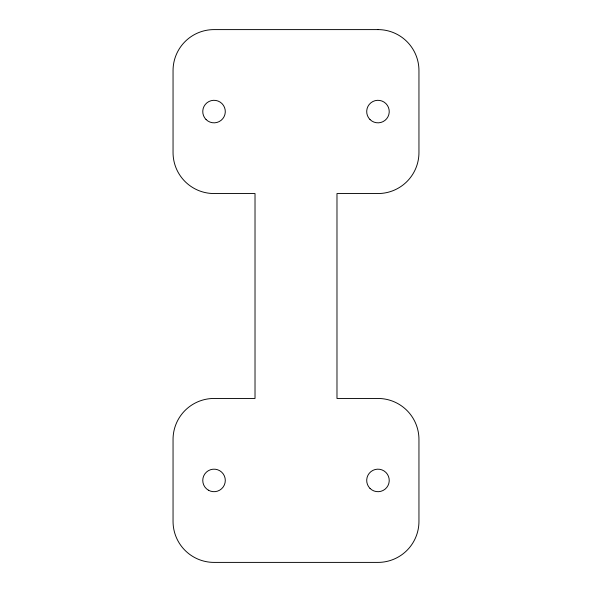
<?xml version="1.0" encoding="UTF-8"?>
<svg xmlns="http://www.w3.org/2000/svg" width="592" height="592" viewBox="0 0 592 592"><rect width="100%" height="100%" fill="white"/><g stroke="black" fill="none" stroke-linecap="round" stroke-linejoin="round"><path stroke-width="0.89" d="M377.97 29.6L214.03 29.6A40.981 40.981 0 0 0 173.049 70.581L173.049 152.551A40.981 40.981 0 0 0 214.03 193.54L255.019 193.54L255.019 398.46L214.03 398.46A40.981 40.981 0 0 0 173.049 439.449L173.049 521.419A40.981 40.981 0 0 0 214.03 562.4L377.97 562.4A40.981 40.981 0 0 0 418.951 521.419L418.951 439.449A40.981 40.981 0 0 0 377.97 398.46L336.981 398.46L336.981 193.54L377.97 193.54A40.981 40.981 0 0 0 418.951 152.551L418.951 70.581A40.981 40.981 0 0 0 377.97 29.6M206.06 119.54A11.27 11.27 0 0 0 224.916 114.485A11.27 11.27 0 0 0 211.115 100.684A11.27 11.27 0 0 0 206.06 119.54M370 119.54A11.27 11.27 0 0 0 388.855 114.485A11.27 11.27 0 0 0 375.054 100.684A11.27 11.27 0 0 0 370 119.54M370 488.4A11.27 11.27 0 0 0 388.855 483.346A11.27 11.27 0 0 0 375.054 469.545A11.27 11.27 0 0 0 370 488.4M208.399 490.191A11.27 11.27 0 0 0 225.3 480.43A11.27 11.27 0 0 0 208.399 470.67A11.27 11.27 0 0 0 208.399 490.191"/></g></svg>
